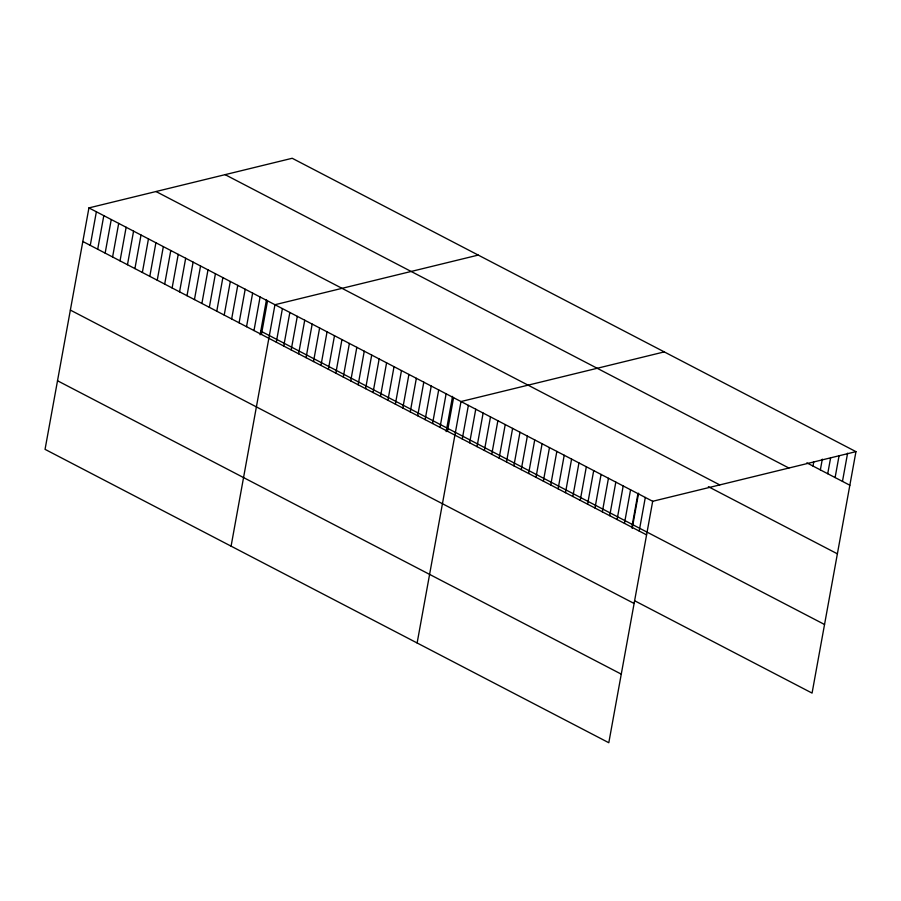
<?xml version="1.0" encoding="UTF-8"?>
<svg xmlns="http://www.w3.org/2000/svg" width="901" height="901" viewBox="0 0 901 901"><rect width="100%" height="100%" fill="white"/><g stroke="black" fill="none" stroke-linecap="round" stroke-linejoin="round"><path stroke-width="1.35" d="M855.95 451.649L292.194 158.272L88.929 207.906L45.05 449.351L608.806 742.728L652.684 501.294L855.95 451.649L812.071 693.094L635.137 601.012M90.269 245.365L96.373 211.78M97.702 249.239L103.806 215.654M105.147 253.113L111.251 219.529M112.591 256.988L118.695 223.403M120.036 260.862L126.14 227.266M127.469 264.725L133.573 231.14M134.913 268.599L141.018 235.015M142.358 272.474L148.462 238.889M149.803 276.348L155.907 242.763M157.236 280.222L163.34 246.637M164.68 284.097L170.785 250.512M172.125 287.971L178.229 254.375M179.569 291.834L185.674 258.249M187.003 295.708L193.107 262.123M194.447 299.582L200.551 265.998M201.892 303.457L207.996 269.872M209.336 307.331L215.429 273.746M216.769 311.205L222.874 277.609M224.214 315.08L230.318 281.484M231.658 318.943L237.763 285.358M239.092 322.817L245.196 289.232M246.536 326.691L252.64 293.107M253.981 330.566L260.085 296.981M260.119 334.789L266.516 299.571M261.425 334.44L267.529 300.855M231.084 546.164L274.963 304.718L478.24 255.084M276.303 342.177L282.407 308.592M283.747 346.052L289.852 312.467M291.192 349.926L297.296 316.341M298.625 353.8L304.729 320.215M306.07 357.674L312.174 324.09M313.514 361.549L319.618 327.964M320.959 365.423L327.063 331.827M328.392 369.286L334.496 335.701M335.836 373.16L341.941 339.576M343.281 377.035L349.385 343.45M350.726 380.909L356.83 347.324M358.159 384.783L364.263 351.199M365.603 388.658L371.708 355.073M373.048 392.532L379.152 358.936M380.492 396.395L386.585 362.81M387.926 400.269L394.03 366.684M395.37 404.144L401.474 370.559M402.815 408.018L408.919 374.433M410.248 411.892L416.352 378.307M417.692 415.766L423.797 382.17M425.137 419.641L431.241 386.045M432.581 423.504L438.686 389.919M440.015 427.378L446.119 393.793M446.153 431.613L452.55 396.384M447.459 431.252L453.563 397.668M417.129 642.987L461.008 401.542L664.274 351.897M462.269 438.967L468.374 405.371M469.646 442.796L475.751 409.212M477.023 446.637L483.127 413.052M484.389 450.477L490.493 416.881M491.766 454.307L497.87 420.722M499.131 458.147L505.236 424.562M506.508 461.976L512.613 428.392M513.885 465.817L519.978 432.232M521.251 469.658L527.355 436.073M528.628 473.487L534.732 439.902M535.994 477.327L542.098 443.743M543.371 481.168L549.475 447.572M550.736 484.997L556.841 451.412M558.113 488.838L564.217 455.253M565.49 492.678L571.594 459.082M572.856 496.507L578.96 462.923M580.233 500.348L586.337 466.763M587.598 504.188L593.703 470.592M594.975 508.018L601.08 474.433M602.341 511.858L608.445 478.273M609.718 515.687L615.822 482.103M617.095 519.528L623.199 485.943M624.461 523.368L630.565 489.784M631.838 527.198L637.942 493.613M632.198 528.425L638.595 493.196M639.203 531.038L645.307 497.453M812.984 466.054L813.716 462.022M820.361 469.883L822.309 459.138M827.726 473.723L830.654 457.607M835.103 477.564L839.011 456.064M842.469 481.393L847.604 453.18M806.845 462.855L849.846 485.234M225.115 174.648L788.871 468.024M156.008 191.53L719.764 484.907M708.366 486.686L837.378 553.822M88.929 207.906L652.684 501.294M260.783 331.118L824.539 624.494M82.824 241.491L646.58 534.879M70.357 310.09L634.113 603.467M57.518 380.763L621.273 674.139"/></g></svg>
